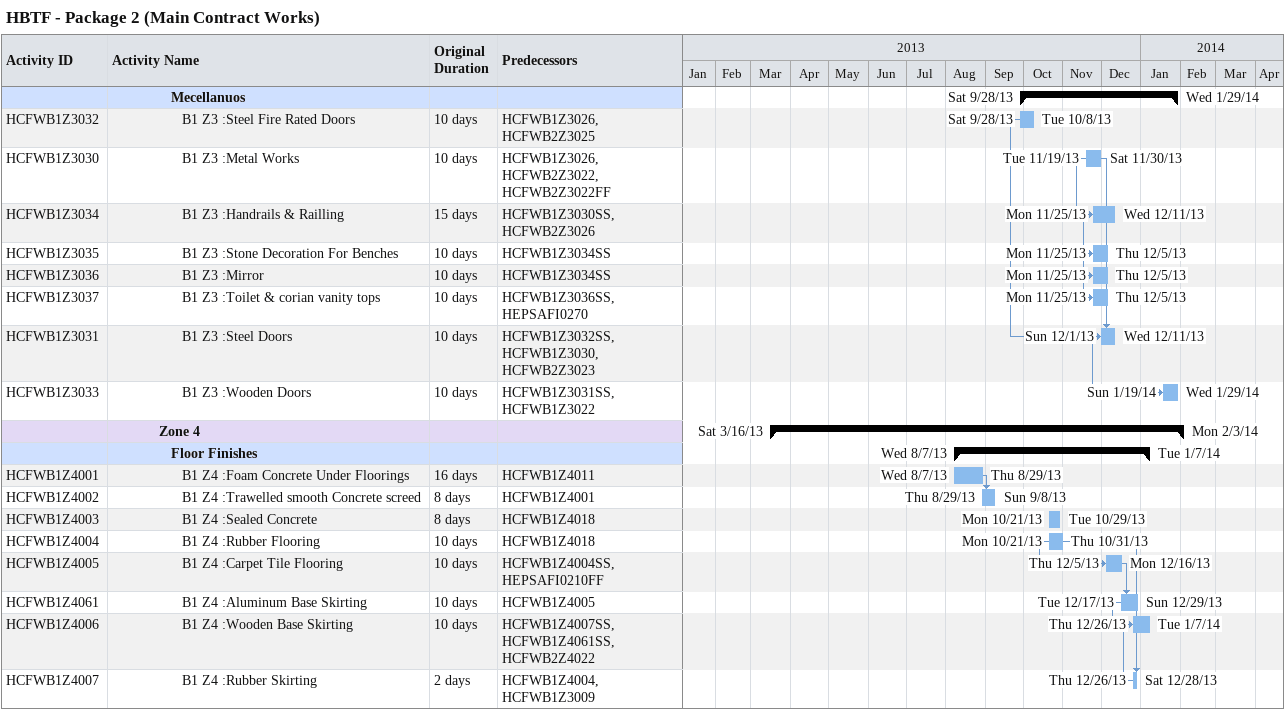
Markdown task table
HBTF - Package 2 (Main Contract Works)

| ID | Level | Task | Original duration | Start | Finish | Predecessors |
|---|---|---|---|---|---|---|
|  | 6 | **Mecellanuos** |  | 2013-09-28 | 2014-01-29 |  |
| HCFWB1Z3032 | 7 | B1 Z3 :Steel Fire Rated Doors | 10d | 2013-09-28 | 2013-10-08 | HCFWB1Z3026, HCFWB2Z3025 |
| HCFWB1Z3030 | 7 | B1 Z3 :Metal Works | 10d | 2013-11-19 | 2013-11-30 | HCFWB1Z3026, HCFWB2Z3022, HCFWB2Z3022FF |
| HCFWB1Z3034 | 7 | B1 Z3 :Handrails & Railling | 15d | 2013-11-25 | 2013-12-11 | HCFWB1Z3030SS, HCFWB2Z3026 |
| HCFWB1Z3035 | 7 | B1 Z3 :Stone Decoration For Benches | 10d | 2013-11-25 | 2013-12-05 | HCFWB1Z3034SS |
| HCFWB1Z3036 | 7 | B1 Z3 :Mirror | 10d | 2013-11-25 | 2013-12-05 | HCFWB1Z3034SS |
| HCFWB1Z3037 | 7 | B1 Z3 :Toilet & corian vanity tops | 10d | 2013-11-25 | 2013-12-05 | HCFWB1Z3036SS, HEPSAFI0270 |
| HCFWB1Z3031 | 7 | B1 Z3 :Steel Doors | 10d | 2013-12-01 | 2013-12-11 | HCFWB1Z3032SS, HCFWB1Z3030, HCFWB2Z3023 |
| HCFWB1Z3033 | 7 | B1 Z3 :Wooden Doors | 10d | 2014-01-19 | 2014-01-29 | HCFWB1Z3031SS, HCFWB1Z3022 |
|  | 5 | **Zone 4** |  | 2013-03-16 | 2014-02-03 |  |
|  | 6 | **Floor Finishes** |  | 2013-08-07 | 2014-01-07 |  |
| HCFWB1Z4001 | 7 | B1 Z4 :Foam Concrete Under Floorings | 16d | 2013-08-07 | 2013-08-29 | HCFWB1Z4011 |
| HCFWB1Z4002 | 7 | B1 Z4 :Trawelled smooth Concrete screed | 8d | 2013-08-29 | 2013-09-08 | HCFWB1Z4001 |
| HCFWB1Z4003 | 7 | B1 Z4 :Sealed Concrete | 8d | 2013-10-21 | 2013-10-29 | HCFWB1Z4018 |
| HCFWB1Z4004 | 7 | B1 Z4 :Rubber Flooring | 10d | 2013-10-21 | 2013-10-31 | HCFWB1Z4018 |
| HCFWB1Z4005 | 7 | B1 Z4 :Carpet Tile Flooring | 10d | 2013-12-05 | 2013-12-16 | HCFWB1Z4004SS, HEPSAFI0210FF |
| HCFWB1Z4061 | 7 | B1 Z4 :Aluminum Base Skirting | 10d | 2013-12-17 | 2013-12-29 | HCFWB1Z4005 |
| HCFWB1Z4006 | 7 | B1 Z4 :Wooden Base Skirting | 10d | 2013-12-26 | 2014-01-07 | HCFWB1Z4007SS, HCFWB1Z4061SS, HCFWB2Z4022 |
| HCFWB1Z4007 | 7 | B1 Z4 :Rubber Skirting | 2d | 2013-12-26 | 2013-12-28 | HCFWB1Z4004, HCFWB1Z3009 |
